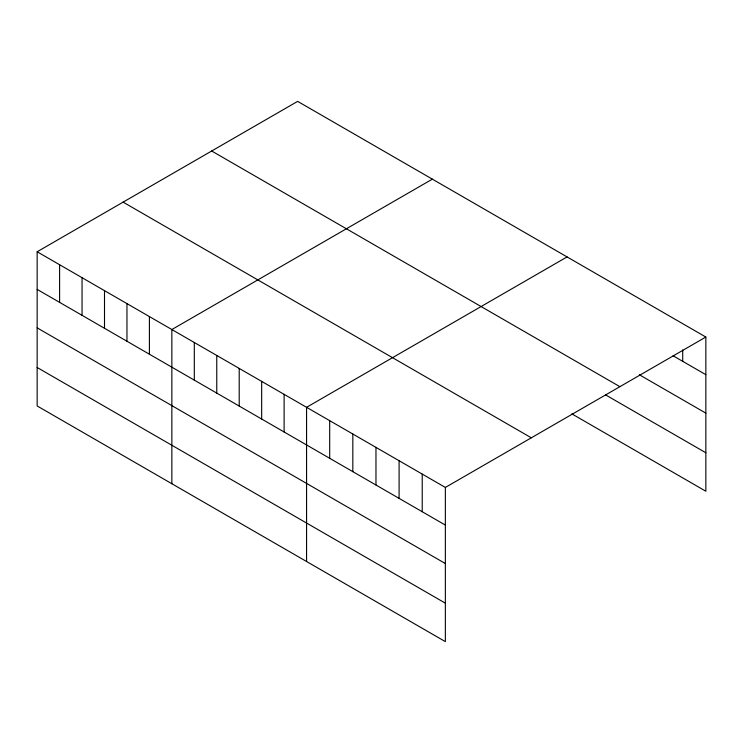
<?xml version="1.0" encoding="UTF-8"?>
<svg xmlns="http://www.w3.org/2000/svg" width="743" height="743" viewBox="0 0 743 743"><rect width="100%" height="100%" fill="white"/><g stroke="black" fill="none" stroke-linecap="round" stroke-linejoin="round"><path stroke-width="1.11" d="M37.15 251.766L445.354 487.436L445.354 641.627L37.15 405.957L37.15 251.766L297.646 101.373L705.85 337.043L705.85 491.234L571.878 413.888M432.352 179.147L171.856 329.539L171.856 483.73M567.058 256.92L306.571 407.313L306.571 561.504M445.354 487.436L705.85 337.043M673.084 355.767L705.85 374.686M639.342 374.751L705.85 413.145M211.681 150.996L619.885 386.676M605.61 394.904L705.85 452.775M123.115 202.133L531.319 437.813M37.15 289.399L445.354 525.078M37.15 327.858L445.354 563.538M37.15 367.488L445.354 603.167M682.715 349.925L682.715 361.33M422.228 474.09L422.228 511.723M399.093 460.734L399.093 498.367M375.967 447.379L375.967 485.012M352.832 434.023L352.832 471.656M329.697 420.668L329.697 458.301M284.114 394.347L284.114 431.98M261.666 381.382L261.666 419.024M239.209 368.426L239.209 406.059M216.761 355.46L216.761 393.093M194.313 342.495L194.313 380.137M149.408 316.574L149.408 354.207M126.96 303.608L126.96 341.251M104.503 290.652L104.503 328.285M82.055 277.687L82.055 315.32M59.598 264.722L59.598 302.364"/></g></svg>
